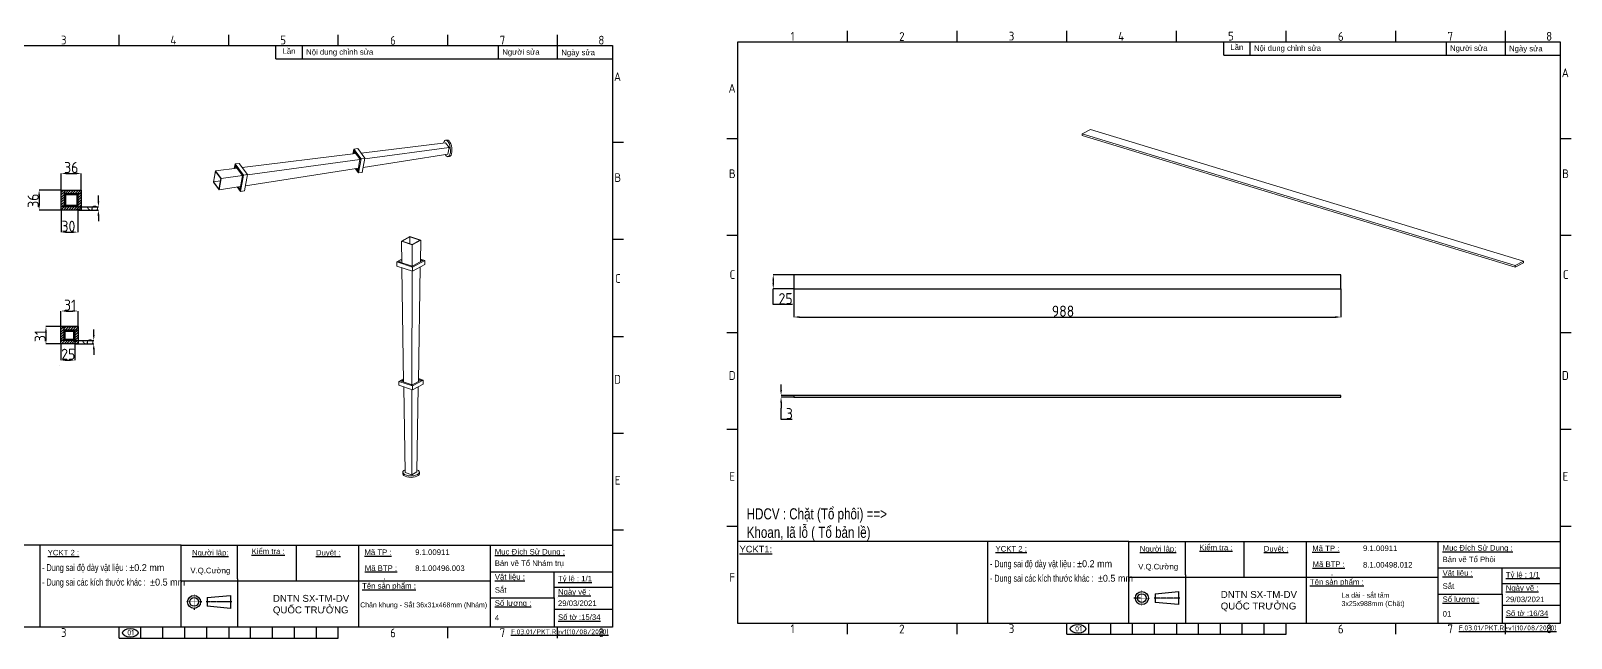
# Model space of a CAD drawing. Header units: millimetres. Extents: x -205945 to -46279, y 28253 to 108078.
# Drawn here: x -114230 to -111448, y 43086 to 44183 of the extents above; entities that cross this region are included whole.
import ezdxf

# ---------------------------------------------------------------- set-up
doc = ezdxf.new("R2010")
doc.units = ezdxf.units.MM
doc.header["$PDMODE"] = 2
for name, pattern in [('CENTER', [2, 1.25, -0.25, 0.25, -0.25]), ('CENTERX2', [4, 2.5, -0.5, 0.5, -0.5]), ('CONTPVMNIL', [0])]:
    doc.linetypes.add(name, pattern=pattern)
doc.layers.get('0').update_dxf_attribs({"linetype": 'CONTPVMNIL'})
doc.layers.get('DEFPOINTS').update_dxf_attribs({"color": 6})
for name, color, linetype in [('CENTER', 1, 'CENTERX2'), ('FRAME050', 6, 'Continuous'), ('MAIN', 7, 'Continuous')]:
    doc.layers.add(name, color=color, linetype=linetype)
doc.styles.add('ISOCP', font='isocp')
doc.styles.add('SLDTEXTSTYLE3', font='TXT', dxfattribs={"width": 0.65, "bigfont": 'bigfont'})
doc.styles.get("Standard").update_dxf_attribs({"font": 'isocp.shx'})
doc.styles.add('style1', font='arial.ttf', dxfattribs={"width": 0.75})
doc.dimstyles.new('Dim20$0', dxfattribs={"dimtxt": 20, "dimasz": 10, "dimexe": 0, "dimexo": 0, "dimgap": 0.6, "dimtad": 1, "dimtoh": 1, "dimdsep": 46, "dimtxsty": 'ISOCP', "dimcen": 0, "dimclrd": 3, "dimclre": 3, "dimclrt": 7, "dimadec": 3, "dimazin": 2, "dimtp": 0.05, "dimtm": 0.05, "dimtfac": 0.7, "dimtofl": 0, "dimtmove": 0, "dimatfit": 3, "dimfxl": 0, "dimtolj": 1, "dimarcsym": 0})
pattern_1 = [(45, (-10810.7152, 10.928), (-2.24506403, 2.24506403), [])]

# ---------------------------------------------------------------- blocks, each defined once
blk = doc.blocks.new('ẢERHAEEH')
at = {"layer": 'FRAME050'}
for p, q in [((-261.36, 213.96), (-261.36, 217.92)), ((-221.76, 213.96), (-221.76, 217.92)), ((-182.16, 213.96), (-182.16, 217.92)), ((-142.56, 213.96), (-142.56, 217.92)), ((-102.96, 213.96), (-102.96, 217.92)), ((-63.36, 213.96), (-63.36, 217.92)), ((-23.76, 213.96), (-23.76, 217.92)), ((-300.96, 178.96), (-304.92, 178.96)), ((0, 178.96), (-3.96, 178.96)), ((-300.96, 143.96), (-304.92, 143.96)), ((0, 143.96), (-3.96, 143.96)), ((-304.92, 108.96), (-300.96, 108.96)), ((-3.96, 108.96), (0, 108.96)), ((-300.96, 73.96), (-304.92, 73.96)), ((0, 73.96), (-3.96, 73.96)), ((-300.96, 38.96), (-304.92, 38.96)), ((0, 38.96), (-3.96, 38.96)), ((-261.36, 0), (-261.36, 3.96)), ((-221.76, 0), (-221.76, 3.96)), ((-182.16, 0), (-182.16, 3.96)), ((-182.16, 0), (-102.96, 0)), ((-174.24, 0), (-174.24, 3.96)), ((-166.32, 0), (-166.32, 3.96)), ((-158.4, 0), (-158.4, 3.96)), ((-150.48, 0), (-150.48, 3.96)), ((-142.56, 3.96), (-142.56, 0)), ((-134.64, 0), (-134.64, 3.96)), ((-126.72, 0), (-126.72, 3.96)), ((-118.8, 0), (-118.8, 3.96)), ((-110.88, 0), (-110.88, 3.96)), ((-102.96, 0), (-102.96, 3.96)), ((-63.36, 0), (-63.36, 3.96)), ((-23.76, 0), (-23.76, 3.96))]:
    blk.add_line(p, q, dxfattribs=at)
at = {"layer": 'MAIN', "color": 7, "linetype": 'Continuous'}
blk.add_lwpolyline([(-300.96, 213.96), (-3.96, 213.96), (-3.96, 3.96), (-300.96, 3.96)], close=True, dxfattribs=at)
at = {"layer": 'FRAME050', "style": 'ISOCP'}
for s, p in [('1', (-281.95, 214.36)), ('2', (-242.72, 214.28)), ('3', (-203.13, 214.42)), ('4', (-163.63, 214.36)), ('5', (-123.93, 214.42)), ('6', (-84.25, 214.28)), ('7', (-44.67, 214.36)), ('8', (-9.03, 214.36)), ('A', (-3.41, 201.17)), ('A', (-304.37, 195.59)), ('B', (-304.21, 164.74)), ('B', (-3.25, 164.74)), ('C', (-303.97, 128.3)), ('C', (-3.01, 128.3)), ('D', (-304.3, 91.87)), ('D', (-3.34, 91.87)), ('E', (-304.05, 55.44)), ('E', (-3.09, 55.44)), ('F', (-304.05, 19.01)), ('1', (-281.95, 0.4)), ('2', (-242.72, 0.32)), ('3', (-203.13, 0.46)), ('6', (-84.25, 0.32)), ('7', (-44.67, 0.4)), ('8', (-9.03, 0.4))]:
    blk.add_text(s, height=3.17, dxfattribs=at).set_placement(p)
blk = doc.blocks.new('*D198')
at = {"color": 3, "lineweight": -2, "ltscale": 30, "transparency": 16777216}
for p, q in [((-112875.1, 43534.7), (-112875.1, 43544.7)), ((-112851.9, 43524.7), (-112875.1, 43524.7)), ((-112851.9, 43521.7), (-112875.1, 43521.7)), ((-112875.1, 43511.7), (-112875.1, 43501.7)), ((-112875.1, 43481.3), (-112875.1, 43501.7)), ((-112855.1, 43481.3), (-112875.1, 43481.3))]:
    blk.add_line(p, q, dxfattribs=at)
at = {"color": 3, "ltscale": 30, "transparency": 16777216}
for points in [[(-112876.7, 43534.7), (-112873.4, 43534.7), (-112875.1, 43524.7)], [(-112876.7, 43511.7), (-112873.4, 43511.7), (-112875.1, 43521.7)]]:
    blk.add_solid(points, dxfattribs=at)
at = {"layer": 'DEFPOINTS', "color": 0, "ltscale": 30, "transparency": 16777216}
for p in [(-112875.1, 43521.7), (-112851.9, 43524.7), (-112851.9, 43521.7)]:
    blk.add_point(p, dxfattribs=at)
at = {"color": 7, "ltscale": 30, "transparency": 16777216, "insert": (-112860.1, 43491.9), "char_height": 20, "attachment_point": 5, "style": 'ISOCP'}
blk.add_mtext('\\A1;3', dxfattribs=at)
blk = doc.blocks.new('*D199')
at = {"color": 3, "lineweight": -2, "ltscale": 30, "transparency": 16777216}
for p, q in [((-112851.9, 43742.4), (-112889.2, 43742.4)), ((-112889.2, 43732.4), (-112889.2, 43727.4)), ((-112851.9, 43717.4), (-112889.2, 43717.4)), ((-112889.2, 43688.9), (-112889.2, 43717.4)), ((-112854.6, 43688.9), (-112889.2, 43688.9))]:
    blk.add_line(p, q, dxfattribs=at)
at = {"color": 3, "ltscale": 30, "transparency": 16777216}
for points in [[(-112890.8, 43732.4), (-112887.5, 43732.4), (-112889.2, 43742.4)], [(-112890.8, 43727.4), (-112887.5, 43727.4), (-112889.2, 43717.4)]]:
    blk.add_solid(points, dxfattribs=at)
at = {"layer": 'DEFPOINTS', "color": 0, "ltscale": 30, "transparency": 16777216}
for p in [(-112851.9, 43742.4), (-112889.2, 43717.4), (-112851.9, 43717.4)]:
    blk.add_point(p, dxfattribs=at)
at = {"color": 7, "ltscale": 30, "transparency": 16777216, "insert": (-112866.9, 43699.5), "char_height": 20, "attachment_point": 5, "style": 'ISOCP'}
blk.add_mtext('\\A1;25', dxfattribs=at)
blk = doc.blocks.new('*D200')
at = {"color": 3, "lineweight": -2, "ltscale": 30, "transparency": 16777216}
for p, q in [((-112851.9, 43717.4), (-112851.9, 43666.3)), ((-111863.9, 43717.4), (-111863.9, 43666.3)), ((-112841.9, 43666.3), (-111873.9, 43666.3))]:
    blk.add_line(p, q, dxfattribs=at)
at = {"color": 3, "ltscale": 30, "transparency": 16777216}
for points in [[(-112841.9, 43668), (-112841.9, 43664.6), (-112851.9, 43666.3)], [(-111873.9, 43668), (-111873.9, 43664.6), (-111863.9, 43666.3)]]:
    blk.add_solid(points, dxfattribs=at)
at = {"layer": 'DEFPOINTS', "color": 0, "ltscale": 30, "transparency": 16777216}
for p in [(-112851.9, 43717.4, 0), (-111863.9, 43717.4, 0), (-111863.9, 43666.3)]:
    blk.add_point(p, dxfattribs=at)
at = {"color": 7, "ltscale": 30, "transparency": 16777216, "insert": (-112365.8, 43676.9), "char_height": 20, "attachment_point": 5, "style": 'ISOCP'}
blk.add_mtext('\\A1;988', dxfattribs=at)
blk = doc.blocks.new('2131')
at = {"color": 0, "linetype": 'Continuous', "lineweight": 0, "extrusion": (0, 0.903528, 0.42853)}
for p, q in [((-100923.3, 43792.5), (-100908, 43801)), ((-100903.6, 43785.9), (-100923.3, 43792.5)), ((-100923.3, 43792.5), (-100922.7, 43753.4)), ((-100921.9, 43792.6), (-100907.8, 43800.4)), ((-100903.8, 43786.5), (-100921.9, 43792.6)), ((-100908, 43801), (-100888.3, 43794.4)), ((-100907.8, 43800.4), (-100889.7, 43794.3)), ((-100907.8, 43800.4), (-100907.8, 43787.9)), ((-100889.7, 43794.3), (-100903.8, 43786.5)), ((-100888.3, 43794.4), (-100903.6, 43785.9)), ((-100888.3, 43794.4), (-100888.9, 43755.2)), ((-100922.8, 43759.6), (-100931.5, 43754.8)), ((-100903.6, 43785.9), (-100903.7, 43747.1)), ((-100881, 43757.5), (-100888.8, 43760.1)), ((-100931.5, 43754.8), (-100931.5, 43747.5)), ((-100931.5, 43754.8), (-100903.1, 43745.3)), ((-100903.1, 43738.1), (-100931.5, 43747.5)), ((-100903.6, 43747.1), (-100929.7, 43755.8)), ((-100927.3, 43755), (-100922.8, 43757.5)), ((-100922.5, 43744.5), (-100919.1, 43538.1)), ((-100885.2, 43757.2), (-100905.5, 43746.1)), ((-100903.7, 43738.3), (-100904.1, 43533.1)), ((-100903.1, 43745.3), (-100881, 43757.5)), ((-100881, 43750.2), (-100903.1, 43738.1)), ((-100903.1, 43745.3), (-100903.1, 43738.1)), ((-100889.1, 43745.8), (-100892.5, 43539.1)), ((-100888.9, 43758.5), (-100882.8, 43756.4)), ((-100881, 43757.5), (-100881, 43750.2)), ((-100919.2, 43543.9), (-100927.6, 43539.3)), ((-100927.6, 43539.3), (-100927.6, 43532.1)), ((-100927.6, 43539.3), (-100903.1, 43531.1)), ((-100903.6, 43533), (-100925.7, 43540.3)), ((-100923.3, 43539.5), (-100919.1, 43541.8)), ((-100888.3, 43541.4), (-100905.5, 43531.9)), ((-100903.1, 43531.1), (-100884.1, 43541.6)), ((-100884.1, 43541.6), (-100892.5, 43544.4)), ((-100892.5, 43542.8), (-100885.9, 43540.6)), ((-100884.1, 43541.6), (-100884.1, 43534.4)), ((-100903.1, 43523.9), (-100927.6, 43532.1)), ((-100918.9, 43529.2), (-100916.3, 43374.6)), ((-100904.2, 43524.3), (-100904.5, 43370.6)), ((-100884.1, 43534.4), (-100903.1, 43523.9)), ((-100903.1, 43531.1), (-100903.1, 43523.9)), ((-100892.7, 43529.6), (-100895.3, 43375.7)), ((-100920.8, 43375.1), (-100920.8, 43372.4)), ((-100916.3, 43374.6), (-100904.5, 43370.6)), ((-100904.5, 43370.6), (-100895.3, 43375.7)), ((-100890.8, 43375.1), (-100890.8, 43372.4))]:
    blk.add_line(p, q, dxfattribs=at)
at = {"color": 0, "linetype": 'Continuous', "lineweight": 0}
blk.add_ellipse((-100905.8, 43375.1), major_axis=(-15, 0), ratio=0.42853, start_param=-0.785073, end_param=3.928452, dxfattribs=at)
at = {"color": 0, "linetype": 'Continuous', "lineweight": 0, "extrusion": (-1.39636e-16, -5.76276e-29, -1)}
blk.add_ellipse((-100905.8, 43372.4), major_axis=(15, 0), ratio=0.42853, start_param=0, end_param=3.141593, dxfattribs=at)
blk = doc.blocks.new('*D220')
at = {"color": 3, "lineweight": -2, "ltscale": 30, "transparency": 16777216}
for p, q in [((-114175.7, 43649), (-114175.7, 43677.2)), ((-114165.7, 43677.2), (-114154.7, 43677.2)), ((-114144.7, 43649), (-114144.7, 43677.2))]:
    blk.add_line(p, q, dxfattribs=at)
at = {"color": 3, "ltscale": 30, "transparency": 16777216}
for points in [[(-114165.7, 43678.9), (-114165.7, 43675.6), (-114175.7, 43677.2)], [(-114154.7, 43678.9), (-114154.7, 43675.6), (-114144.7, 43677.2)]]:
    blk.add_solid(points, dxfattribs=at)
at = {"layer": 'DEFPOINTS', "color": 0, "ltscale": 30, "transparency": 16777216}
for p in [(-114144.7, 43677.2), (-114175.7, 43649), (-114144.7, 43649)]:
    blk.add_point(p, dxfattribs=at)
at = {"color": 7, "ltscale": 30, "transparency": 16777216, "insert": (-114159.2, 43687.8), "char_height": 20, "attachment_point": 5, "style": 'ISOCP'}
blk.add_mtext('\\A1;31', dxfattribs=at)
blk = doc.blocks.new('*D221')
at = {"color": 3, "lineweight": -2, "ltscale": 30, "transparency": 16777216}
for p, q in [((-114175.7, 43618), (-114175.7, 43588.5)), ((-114150.7, 43618), (-114150.7, 43588.5)), ((-114165.7, 43588.5), (-114160.7, 43588.5))]:
    blk.add_line(p, q, dxfattribs=at)
at = {"color": 3, "ltscale": 30, "transparency": 16777216}
for points in [[(-114165.7, 43590.1), (-114165.7, 43586.8), (-114175.7, 43588.5)], [(-114160.7, 43590.1), (-114160.7, 43586.8), (-114150.7, 43588.5)]]:
    blk.add_solid(points, dxfattribs=at)
at = {"layer": 'DEFPOINTS', "color": 0, "ltscale": 30, "transparency": 16777216}
for p in [(-114175.7, 43618), (-114150.7, 43618), (-114150.7, 43588.5)]:
    blk.add_point(p, dxfattribs=at)
at = {"color": 7, "ltscale": 30, "transparency": 16777216, "insert": (-114162.4, 43599.1), "char_height": 20, "attachment_point": 5, "style": 'ISOCP'}
blk.add_mtext('\\A1;25', dxfattribs=at)
blk = doc.blocks.new('*D222')
at = {"color": 3, "lineweight": -2, "ltscale": 30, "transparency": 16777216}
for p, q in [((-114150.7, 43624), (-114116.3, 43624)), ((-114116.3, 43634), (-114116.3, 43644)), ((-114150.7, 43618), (-114116.3, 43618)), ((-114116.3, 43608), (-114116.3, 43598))]:
    blk.add_line(p, q, dxfattribs=at)
at = {"color": 3, "ltscale": 30, "transparency": 16777216}
for points in [[(-114118, 43634), (-114114.6, 43634), (-114116.3, 43624)], [(-114118, 43608), (-114114.6, 43608), (-114116.3, 43618)]]:
    blk.add_solid(points, dxfattribs=at)
at = {"layer": 'DEFPOINTS', "color": 0, "ltscale": 30, "transparency": 16777216}
for p in [(-114150.7, 43624), (-114150.7, 43618), (-114116.3, 43618)]:
    blk.add_point(p, dxfattribs=at)
at = {"color": 7, "ltscale": 30, "transparency": 16777216, "insert": (-114126.9, 43621), "char_height": 20, "attachment_point": 5, "rotation": 90, "style": 'ISOCP'}
blk.add_mtext('\\A1;6', dxfattribs=at)
blk = doc.blocks.new('*D223')
at = {"color": 3, "lineweight": -2, "ltscale": 30, "transparency": 16777216}
for p, q in [((-114144.7, 43649), (-114202.6, 43649)), ((-114202.6, 43639), (-114202.6, 43628)), ((-114144.7, 43618), (-114202.6, 43618))]:
    blk.add_line(p, q, dxfattribs=at)
at = {"color": 3, "ltscale": 30, "transparency": 16777216}
for points in [[(-114204.3, 43639), (-114201, 43639), (-114202.6, 43649)], [(-114204.3, 43628), (-114201, 43628), (-114202.6, 43618)]]:
    blk.add_solid(points, dxfattribs=at)
at = {"layer": 'DEFPOINTS', "color": 0, "ltscale": 30, "transparency": 16777216}
for p in [(-114144.7, 43649), (-114202.6, 43618), (-114144.7, 43618)]:
    blk.add_point(p, dxfattribs=at)
at = {"color": 7, "ltscale": 30, "transparency": 16777216, "insert": (-114213.2, 43631.9), "char_height": 20, "attachment_point": 5, "rotation": 90, "style": 'ISOCP'}
blk.add_mtext('\\A1;31', dxfattribs=at)
blk = doc.blocks.new('*D224')
at = {"color": 3, "lineweight": -2, "ltscale": 30, "transparency": 16777216}
for p, q in [((-114175, 43895.5), (-114175, 43925.6)), ((-114165, 43925.6), (-114149, 43925.6)), ((-114139, 43895.5), (-114139, 43925.6))]:
    blk.add_line(p, q, dxfattribs=at)
at = {"color": 3, "ltscale": 30, "transparency": 16777216}
for points in [[(-114165, 43927.3), (-114165, 43923.9), (-114175, 43925.6)], [(-114149, 43927.3), (-114149, 43923.9), (-114139, 43925.6)]]:
    blk.add_solid(points, dxfattribs=at)
at = {"layer": 'DEFPOINTS', "color": 0, "ltscale": 30, "transparency": 16777216}
for p in [(-114139, 43925.6), (-114175, 43895.5), (-114139, 43895.5)]:
    blk.add_point(p, dxfattribs=at)
at = {"color": 7, "ltscale": 30, "transparency": 16777216, "insert": (-114156.9, 43936.2), "char_height": 20, "attachment_point": 5, "style": 'ISOCP'}
blk.add_mtext('\\A1;36', dxfattribs=at)
blk = doc.blocks.new('*D225')
at = {"color": 3, "lineweight": -2, "ltscale": 30, "transparency": 16777216}
for p, q in [((-114175, 43895.5), (-114215, 43895.5)), ((-114215, 43885.5), (-114215, 43869.5)), ((-114175, 43859.5), (-114215, 43859.5))]:
    blk.add_line(p, q, dxfattribs=at)
at = {"color": 3, "ltscale": 30, "transparency": 16777216}
for points in [[(-114216.7, 43885.5), (-114213.3, 43885.5), (-114215, 43895.5)], [(-114216.7, 43869.5), (-114213.3, 43869.5), (-114215, 43859.5)]]:
    blk.add_solid(points, dxfattribs=at)
at = {"layer": 'DEFPOINTS', "color": 0, "ltscale": 30, "transparency": 16777216}
for p in [(-114175, 43895.5), (-114215, 43859.5), (-114175, 43859.5)]:
    blk.add_point(p, dxfattribs=at)
at = {"color": 7, "ltscale": 30, "transparency": 16777216, "insert": (-114225.6, 43876.4), "char_height": 20, "attachment_point": 5, "rotation": 90, "style": 'ISOCP'}
blk.add_mtext('\\A1;36', dxfattribs=at)
blk = doc.blocks.new('*D226')
at = {"color": 3, "lineweight": -2, "ltscale": 30, "transparency": 16777216}
for p, q in [((-114175, 43859.5), (-114175, 43819.6)), ((-114145, 43859.5), (-114145, 43819.6)), ((-114165, 43819.6), (-114155, 43819.6))]:
    blk.add_line(p, q, dxfattribs=at)
at = {"color": 3, "ltscale": 30, "transparency": 16777216}
for points in [[(-114165, 43821.2), (-114165, 43817.9), (-114175, 43819.6)], [(-114155, 43821.2), (-114155, 43817.9), (-114145, 43819.6)]]:
    blk.add_solid(points, dxfattribs=at)
at = {"layer": 'DEFPOINTS', "color": 0, "ltscale": 30, "transparency": 16777216}
for p in [(-114175, 43859.5), (-114145, 43859.5), (-114145, 43819.6)]:
    blk.add_point(p, dxfattribs=at)
at = {"color": 7, "ltscale": 30, "transparency": 16777216, "insert": (-114162.1, 43830.2), "char_height": 20, "attachment_point": 5, "style": 'ISOCP'}
blk.add_mtext('\\A1;30', dxfattribs=at)
blk = doc.blocks.new('*D227')
at = {"color": 3, "lineweight": -2, "ltscale": 30, "transparency": 16777216}
for p, q in [((-114107.9, 43875.5), (-114107.9, 43885.5)), ((-114145, 43865.5), (-114107.9, 43865.5)), ((-114145, 43859.5), (-114107.9, 43859.5)), ((-114107.9, 43849.5), (-114107.9, 43839.5))]:
    blk.add_line(p, q, dxfattribs=at)
at = {"color": 3, "ltscale": 30, "transparency": 16777216}
for points in [[(-114109.6, 43875.5), (-114106.2, 43875.5), (-114107.9, 43865.5)], [(-114109.6, 43849.5), (-114106.2, 43849.5), (-114107.9, 43859.5)]]:
    blk.add_solid(points, dxfattribs=at)
at = {"layer": 'DEFPOINTS', "color": 0, "ltscale": 30, "transparency": 16777216}
for p in [(-114145, 43865.5), (-114145, 43859.5), (-114107.9, 43859.5)]:
    blk.add_point(p, dxfattribs=at)
at = {"color": 7, "ltscale": 30, "transparency": 16777216, "insert": (-114118.5, 43862.5), "char_height": 20, "attachment_point": 5, "rotation": 90, "style": 'ISOCP'}
blk.add_mtext('\\A1;6', dxfattribs=at)

msp = doc.modelspace()

# ---------------------------------------------------------------- hatches: boundary and pattern name
at = {"ltscale": 30}
h = msp.add_hatch(dxfattribs=at)
h.set_pattern_fill('ANSI31', color=256)
h.set_pattern_definition(pattern_1)
h.paths.add_polyline_path([(-114139.005, 43895.49), (-114169.005, 43895.49), (-114169.005, 43889.49), (-114139.005, 43889.49)])
h.paths.add_polyline_path([(-114169.005, 43895.49), (-114175.005, 43895.49), (-114175.005, 43865.49), (-114169.005, 43865.49)])
h.paths.add_polyline_path([(-114139.005, 43889.49), (-114145.005, 43889.49), (-114145.005, 43859.49), (-114139.005, 43859.49)])
h.paths.add_polyline_path([(-114145.005, 43865.49), (-114175.005, 43865.49), (-114175.005, 43859.49), (-114145.005, 43859.49)])
h.paths.add_polyline_path([(-114145.005, 43889.49), (-114169.005, 43889.49), (-114169.005, 43865.49), (-114145.005, 43865.49)])
h.paths.add_polyline_path([(-114167.005, 43887.49), (-114147.005, 43887.49), (-114147.005, 43867.49), (-114167.005, 43867.49)], flags=16)
h = msp.add_hatch(dxfattribs=at)
h.set_pattern_fill('ANSI31', color=256)
h.set_pattern_definition(pattern_1)
h.paths.add_polyline_path([(-114144.727, 43649.037), (-114169.727, 43649.037), (-114169.727, 43643.037), (-114144.727, 43643.037)])
h.paths.add_polyline_path([(-114169.727, 43649.037), (-114175.727, 43649.037), (-114175.727, 43624.037), (-114169.727, 43624.037)])
h.paths.add_polyline_path([(-114150.727, 43624.037), (-114175.727, 43624.037), (-114175.727, 43618.037), (-114150.727, 43618.037)])
h.paths.add_polyline_path([(-114144.727, 43643.037), (-114150.727, 43643.037), (-114150.727, 43618.037), (-114144.727, 43618.037)])
h.paths.add_polyline_path([(-114150.727, 43643.037), (-114169.727, 43643.037), (-114169.727, 43624.037), (-114150.727, 43624.037)])
h.paths.add_polyline_path([(-114152.727, 43626.037), (-114167.727, 43626.037), (-114167.727, 43641.037), (-114152.727, 43641.037)], flags=16)

# ---------------------------------------------------------------- linework, layer by layer
at = {"color": 0, "linetype": 'Continuous', "lineweight": 0, "extrusion": (-1.11022e-16, 0.919297, 0.393565)}
for p, q in [((-112316.037, 44004.781, 0), (-112331.322, 43996.996, 0)), ((-112331.322, 43996.996, 0), (-112331.322, 43994.238, 0)), ((-112331.322, 43996.996, 0), (-111549.512, 43759.25, 0)), ((-111549.512, 43756.492, 0), (-112331.322, 43994.238, 0)), ((-111534.227, 43767.035, 0), (-112316.037, 44004.781, 0)), ((-111549.512, 43759.25, 0), (-111534.227, 43767.035, 0)), ((-111534.227, 43764.277, 0), (-111549.512, 43756.492, 0)), ((-111549.512, 43759.25, 0), (-111549.512, 43756.492, 0)), ((-111534.227, 43767.035, 0), (-111534.227, 43764.277, 0))]:
    msp.add_line(p, q, dxfattribs=at)
at = {"ltscale": 30}
for p, q in [((-114169.005, 43865.49, 0), (-114169.005, 43895.49, 0)), ((-114169.005, 43889.49, 0), (-114139.005, 43889.49, 0)), ((-114145.005, 43889.49, 0), (-114145.005, 43859.49, 0)), ((-114145.005, 43865.49, 0), (-114175.005, 43865.49, 0)), ((-114175.727, 43649.037, 0), (-114144.727, 43649.037, 0)), ((-114175.727, 43618.037, 0), (-114175.727, 43649.037, 0)), ((-114169.727, 43624.037, 0), (-114169.727, 43649.037, 0)), ((-114144.727, 43649.037, 0), (-114144.727, 43618.037, 0)), ((-114150.727, 43624.037, 0), (-114175.727, 43624.037, 0)), ((-114169.727, 43643.037, 0), (-114144.727, 43643.037, 0)), ((-114150.727, 43643.037, 0), (-114150.727, 43618.037, 0)), ((-114144.727, 43618.037, 0), (-114175.727, 43618.037, 0)), ((-114177.729, 43579.552, 0), (-114177.729, 43579.552, 0))]:
    msp.add_line(p, q, dxfattribs=at)
for p, q in [((-112246.764, 43261.258, 0), (-112952.94, 43261.258, 0)), ((-112502.002, 43261.258, 0), (-112502.002, 43113.293, 0)), ((-112039.238, 43261.258, 0), (-112039.238, 43196.745, 0)), ((-111688.296, 43213.495, 0), (-111688.296, 43261.258, 0)), ((-113958.457, 43254.251, 0), (-114664.634, 43254.251, 0)), ((-114213.695, 43254.251, 0), (-114213.695, 43106.287, 0)), ((-113750.932, 43254.251, 0), (-113750.932, 43189.738, 0)), ((-113399.989, 43206.489, 0), (-113399.989, 43254.251, 0)), ((-113958.457, 43189.738, 0), (-113637.677, 43189.738, 0)), ((-113856.481, 43193.84, 0), (-113856.481, 43106.287, 0)), ((-113592.115, 43193.84, 0), (-113591.474, 43193.84, 0)), ((-113284.788, 43178.353, 0), (-113179.634, 43178.353, 0)), ((-112246.764, 43196.745, 0), (-111925.984, 43196.745, 0)), ((-112144.787, 43200.847, 0), (-112144.787, 43113.293, 0)), ((-111880.422, 43200.847, 0), (-111879.78, 43200.847, 0)), ((-111573.095, 43185.359, 0), (-111467.94, 43185.359, 0)), ((-113284.788, 43139.138, 0), (-113179.634, 43139.138, 0)), ((-111573.095, 43146.145, 0), (-111467.94, 43146.145, 0))]:
    msp.add_line(p, q)
at = {"ltscale": 3}
for p, q in [((-113637.677, 43189.738, 0), (-113399.989, 43189.738, 0)), ((-111925.984, 43196.745, 0), (-111688.296, 43196.745, 0))]:
    msp.add_line(p, q, dxfattribs=at)
at = {"linetype": 'ByBlock'}
for p, q in [((-113284.788, 43159.087, 0), (-113284.788, 43106.287, 0)), ((-111573.095, 43166.093, 0), (-111573.095, 43113.293, 0))]:
    msp.add_line(p, q, dxfattribs=at)
at = {"ltscale": 30, "elevation": 0}
for points in [[(-114175.005, 43895.49), (-114139.005, 43895.49), (-114139.005, 43859.49), (-114175.005, 43859.49)], [(-114167.005, 43887.49), (-114147.005, 43887.49), (-114147.005, 43867.49), (-114167.005, 43867.49)], [(-111863.924, 43717.396), (-111863.924, 43742.396), (-112851.924, 43742.396), (-112851.924, 43717.396)], [(-114167.727, 43641.037), (-114152.727, 43641.037), (-114152.727, 43626.037), (-114167.727, 43626.037)], [(-112851.924, 43521.716), (-111863.924, 43521.716), (-111863.924, 43524.716), (-112851.924, 43524.716)]]:
    msp.add_lwpolyline(points, close=True, dxfattribs=at)
at = {"color": 1}
for centre in [(-114050.37, 43096.157, 0), (-112338.677, 43103.163, 0)]:
    msp.add_ellipse(centre, major_axis=(-14.053, 0), ratio=0.55171628, dxfattribs=at)
at = {"layer": 'CENTER', "color": 1, "linetype": 'CENTER', "ltscale": 0.05}
for p, q in [((-113920.943, 43151.921, 0), (-113949.465, 43151.921, 0)), ((-113935.204, 43166.182, 0), (-113935.204, 43137.66, 0)), ((-112209.249, 43158.927, 0), (-112237.772, 43158.927, 0)), ((-112223.511, 43173.188, 0), (-112223.511, 43144.666, 0))]:
    msp.add_line(p, q, dxfattribs=at)
at = {"layer": 'CENTER'}
for p, q in [((-113866.835, 43151.921, 0), (-113913.051, 43151.921, 0)), ((-112155.142, 43158.927, 0), (-112201.358, 43158.927, 0))]:
    msp.add_line(p, q, dxfattribs=at)
at = {"layer": 'MAIN'}
for p, q in [((-113787.444, 44132.287, 0), (-113787.444, 44156.287, 0)), ((-113739.444, 44132.287, 0), (-113739.444, 44156.287, 0)), ((-113385.305, 44132.287, 0), (-113385.305, 44156.287, 0)), ((-113278.634, 44132.287, 0), (-113278.634, 44156.287, 0)), ((-112075.75, 44139.293, 0), (-112075.75, 44163.293, 0)), ((-112027.75, 44139.293, 0), (-112027.75, 44163.293, 0)), ((-111673.612, 44139.293, 0), (-111673.612, 44163.293, 0)), ((-111566.94, 44139.293, 0), (-111566.94, 44163.293, 0)), ((-113787.444, 44132.287, 0), (-113179.634, 44132.287, 0)), ((-112075.75, 44139.293, 0), (-111467.94, 44139.293, 0)), ((-112246.764, 43261.258, 0), (-111467.94, 43261.258, 0)), ((-112246.764, 43196.745, 0), (-112246.764, 43261.258, 0)), ((-112144.787, 43200.847, 0), (-112144.787, 43261.258, 0)), ((-111925.984, 43213.495, 0), (-111925.984, 43261.258, 0)), ((-113958.457, 43254.251, 0), (-113179.634, 43254.251, 0)), ((-113958.457, 43189.738, 0), (-113958.457, 43254.251, 0)), ((-113856.481, 43193.84, 0), (-113856.481, 43254.251, 0)), ((-113637.677, 43206.489, 0), (-113637.677, 43254.251, 0)), ((-113637.677, 43159.087, 0), (-113637.677, 43206.489, 0)), ((-113399.989, 43206.489, 0), (-113179.634, 43206.489, 0)), ((-113399.989, 43159.087, 0), (-113399.989, 43206.489, 0)), ((-113284.788, 43159.087, 0), (-113284.788, 43206.489, 0)), ((-111925.984, 43166.093, 0), (-111925.984, 43213.495, 0)), ((-111688.296, 43213.495, 0), (-111467.94, 43213.495, 0)), ((-111688.296, 43166.093, 0), (-111688.296, 43213.495, 0)), ((-111573.095, 43166.093, 0), (-111573.095, 43213.495, 0)), ((-113958.457, 43106.287, 0), (-113958.457, 43189.738, 0)), ((-112246.764, 43113.293, 0), (-112246.764, 43196.745, 0)), ((-113911.229, 43159.762, 0), (-113869.09, 43163.682, 0)), ((-113911.229, 43159.762, 0), (-113911.229, 43144.08, 0)), ((-113869.09, 43163.682, 0), (-113869.09, 43140.16, 0)), ((-113637.677, 43106.287, 0), (-113637.677, 43159.087, 0)), ((-113399.989, 43159.087, 0), (-113284.788, 43159.087, 0)), ((-113399.989, 43106.287, 0), (-113399.989, 43159.087, 0)), ((-113279.035, 43159.087, 0), (-113278.825, 43159.087, 0)), ((-112199.536, 43166.768, 0), (-112157.397, 43170.688, 0)), ((-112199.536, 43166.768, 0), (-112199.536, 43151.086, 0)), ((-112157.397, 43147.166, 0), (-112199.536, 43151.086, 0)), ((-112157.397, 43170.688, 0), (-112157.397, 43147.166, 0)), ((-111925.984, 43113.293, 0), (-111925.984, 43166.093, 0)), ((-111688.296, 43166.093, 0), (-111573.095, 43166.093, 0)), ((-111688.296, 43113.293, 0), (-111688.296, 43166.093, 0)), ((-111567.342, 43166.093, 0), (-111567.132, 43166.093, 0)), ((-113869.09, 43140.16, 0), (-113911.229, 43144.08, 0))]:
    msp.add_line(p, q, dxfattribs=at)
for centre, radius in [((-113935.204, 43151.921, 0), 11.761), ((-113935.204, 43151.921, 0), 7.841), ((-112223.511, 43158.927, 0), 11.761), ((-112223.511, 43158.927, 0), 7.841)]:
    msp.add_circle(centre, radius, dxfattribs=at)

# ---------------------------------------------------------------- block references
at = {"xscale": 5, "yscale": 5, "zscale": 5}
for p in [(-113159.834, 43086.487, 0), (-111448.14, 43093.493, 0)]:
    msp.add_blockref('ẢERHAEEH', p, dxfattribs=at)
at = {"rotation": 97.88359365952363}
msp.add_blockref('2131', (-84353.967, 149872.169, 0), dxfattribs=at)
msp.add_blockref('2131', (-12637.536, 10.928, 0))

# ---------------------------------------------------------------- texts
at = {"attachment_point": 1}
for s, insert, char_height, width in [('{\\fArial|b0|i0|c0|p34;Lần}', (-113775.36, 44151.553, 0), 10, 24.50884), ('{\\fArial|b0|i0|c0|p34;Lần}', (-112063.667, 44158.56, 0), 10, 24.50884), ('{\\fArial|b0|i0|c0|p34;\\LYCKT1:}', (-112949.989, 43253.278, 0), 12, 28.97216), ('{\\fArial|b0|i0|c0|p34;29/03/2021}', (-113277.984, 43154.56, 0), 10, 11.98235), ('{\\fArial|b0|i0|c0|p34;29/03/2021}', (-111566.29, 43161.567, 0), 10, 11.98235), ('{\\LF.03.01/PKT.Rev1(10/08/2020)}', (-113362.795, 43102.558, 0), 9, 28.97216), ('{\\LF.03.01/PKT.Rev1(10/08/2020)}', (-111651.102, 43109.565, 0), 9, 28.97216)]:
    msp.add_mtext(s, dxfattribs=dict(at, insert=insert, char_height=char_height, width=width))
at = {"color": 0, "attachment_point": 1, "style": 'SLDTEXTSTYLE3'}
for s, insert, char_height, width in [('{\\fArial|b0|i0|c0|p34;\\W1;\\C256;Nội dung chỉnh sửa}', (-113732.744, 44149.9, 0), 10, 183.25343), ('{\\fArial|b0|i0|c0|p34;\\W1;\\C256;Người sửa}', (-113378.606, 44149.9, 0), 10, 183.25343), ('{\\fArial|b0|i0|c0|p34;\\W1;\\C256;Ngày sửa}', (-113271.934, 44149.033, 0), 10, 183.25343), ('{\\fArial|b0|i0|c0|p34;\\W1;\\C256;Nội dung chỉnh sửa}', (-112021.051, 44156.907, 0), 10, 183.25343), ('{\\fArial|b0|i0|c0|p34;\\W1;\\C256;Người sửa}', (-111666.913, 44156.907, 0), 10, 183.25343), ('{\\fArial|b0|i0|c0|p34;\\W1;\\C256;Ngày sửa}', (-111560.241, 44156.04, 0), 10, 183.25343), ('{\\fArial|b0|i0|c0|p34;\\W1;\\L\\C256;YCKT 2 :}', (-114199.463, 43245.916, 0), 10, 69.4708), ('{\\fArial|b0|i0|c0|p34;\\W1;\\L\\C256;Người lập:}', (-113938.874, 43245.916, 0), 10, 69.4708), ('{\\fArial|b0|i0|c0|p34;\\W1;\\L\\C256;Kiểm tra :}', (-113831.247, 43248.337, 0), 10, 69.4708), ('{\\fArial|b0|i0|c0|p34;\\W1;\\L\\C256;Duyệt :}', (-113715.01, 43245.916, 0), 10, 69.4708), ('{\\fArial|b0|i0|c0|p34;\\W1;\\L\\C256;Mã TP :}', (-113627.44, 43246.631, 0), 10, 69.4708), ('{\\fArial|b0|i0|c0|p34;\\W1;\\C256;9.1.00911}', (-113535.796, 43246.777, 0), 10, 69.4708), ('{\\fArial|b0|i0|c0|p34;\\W1;\\L\\C256;Mục Đích Sử Dụng :}', (-113392.019, 43247.541, 0), 10, 132.60042), ('{\\fArial|b0|i0|c0|p34;\\W1;\\L\\C256;YCKT 2 :}', (-112487.77, 43252.922, 0), 10, 69.4708), ('{\\fArial|b0|i0|c0|p34;\\W1;\\L\\C256;Người lập:}', (-112227.181, 43252.922, 0), 10, 69.4708), ('{\\fArial|b0|i0|c0|p34;\\W1;\\L\\C256;Kiểm tra :}', (-112119.553, 43255.344, 0), 10, 69.4708), ('{\\fArial|b0|i0|c0|p34;\\W1;\\L\\C256;Duyệt :}', (-112003.317, 43252.922, 0), 10, 69.4708), ('{\\fArial|b0|i0|c0|p34;\\W1;\\L\\C256;Mã TP :}', (-111915.747, 43253.637, 0), 10, 69.4708), ('{\\fArial|b0|i0|c0|p34;\\W1;\\C256;9.1.00911}', (-111824.103, 43253.784, 0), 10, 69.4708), ('{\\fArial|b0|i0|c0|p34;\\W1;\\L\\C256;Mục Đích Sử Dụng :}', (-111680.326, 43254.548, 0), 10, 132.60042), ('{\\fArial|b0|i0|c0|p34;\\W1;\\C256;Bản vẽ Tổ Phôi}', (-111680.326, 43233.781, 0), 10, 132.60042), ('{\\fArial|b0|i0|c0|p34; - Dung sai độ dày vật liệu : \\W0.933;%%P0.2 mm}', (-114213.148, 43220.177, 0), 12.5, 402.93533), ('{\\fArial|b0|i0|c0|p34;\\W1;\\C256;V.Q.Cường}', (-113941.772, 43213.659, 0), 10, 69.4708), ('{\\fArial|b0|i0|c0|p34;\\W1;\\L\\C256;Mã BTP :}', (-113626.798, 43218.004, 0), 10, 69.4708), ('{\\fArial|b0|i0|c0|p34;\\W1;\\C256;8.1.00496.003}', (-113535.796, 43217.825, 0), 10, 64.32889), ('{\\fArial|b0|i0|c0|p34;\\W1;\\L\\C256;Vật liệu :}', (-113392.019, 43202.228, 0), 10, 69.4708), ('{\\fArial|b0|i0|c0|p34;\\W1;\\C256;Bản vẽ Tổ Nhám trụ}', (-113392.019, 43226.775, 0), 10, 132.60042), ('{\\fArial|b0|i0|c0|p34; - Dung sai độ dày vật liệu : \\W0.933;%%P0.2 mm}', (-112501.455, 43227.183, 0), 12.5, 402.93533), ('{\\fArial|b0|i0|c0|p34;\\W1;\\C256;V.Q.Cường}', (-112230.079, 43220.665, 0), 10, 69.4708), ('{\\fArial|b0|i0|c0|p34;\\W1;\\L\\C256;Mã BTP :}', (-111915.105, 43225.01, 0), 10, 69.4708), ('{\\fArial|b0|i0|c0|p34;\\W1;\\C256;8.1.00498.012}', (-111824.103, 43223.984, 0), 10, 69.4708), ('{\\fArial|b0|i0|c0|p34;\\W1;\\L\\C256;Vật liệu :}', (-111680.326, 43209.235, 0), 10, 69.4708), ('{\\fArial|b0|i0|c0|p34;\\W1;\\L\\C256;Tỷ lệ : 1/1}', (-111566.204, 43205.974, 0), 10, 69.4708), ('{\\fArial|b0|i0|c0|p34; - Dung sai các kích thước khác : \\W0.933; %%P0.5 mm}', (-114213.148, 43193.91, 0), 12.5, 402.93533), ('{\\fArial|b0|i0|c0|p34;\\W1;\\L\\C256;Tên sản phẩm :}', (-113631.624, 43185.974, 0), 10, 101.78068), ('{\\fArial|b0|i0|c0|p34;\\W1;\\C256;Sắt }', (-113392.019, 43178.527, 0), 10, 69.4708), ('{\\fArial|b0|i0|c0|p34;\\W1;\\L\\C256;Tỷ lệ : 1/1}', (-113277.898, 43198.968, 0), 10, 69.4708), ('{\\fArial|b0|i0|c0|p34;\\W1;\\L\\C256;Ngày vẽ :}', (-113277.898, 43175.179, 0), 10, 69.4708), ('{\\fArial|b0|i0|c0|p34; - Dung sai các kích thước khác : \\W0.933; %%P0.5 mm}', (-112501.455, 43200.916, 0), 12.5, 402.93533), ('{\\fArial|b0|i0|c0|p34;\\W1;\\L\\C256;Tên sản phẩm :}', (-111919.931, 43192.98, 0), 10, 101.78068), ('{\\fArial|b0|i0|c0|p34;\\W1;\\C256;Sắt }', (-111680.326, 43185.534, 0), 10, 69.4708), ('{\\fArial|b0|i0|c0|p34;\\W1;\\L\\C256;Ngày vẽ :}', (-111566.204, 43182.185, 0), 10, 69.4708), ('{\\fArial|b0|i0|c0|p34;\\W1;\\C256;DNTN SX-TM-DV QUỐC TRƯỞNG}', (-113792.749, 43164.641, 0), 12.5, 186.26577), ('{\\fArial|b0|i0|c0|p34;\\W1;\\C256;Chân khung - Sắt 36x31x468mm (Nhám)}', (-113635.111, 43151.167, 0), 9, 235.12179), ('{\\fArial|b0|i0|c0|p34;\\W1;\\L\\C256;Số lượng :}', (-113392.019, 43154.826, 0), 10, 69.4708), ('{\\fArial|b0|i0|c0|p34;\\W1;\\C256;DNTN SX-TM-DV QUỐC TRƯỞNG}', (-112081.056, 43171.648, 0), 12.5, 186.26577), ('{\\fArial|b0|i0|c0|p34;\\W1;\\C256;La dài - sắt tấm 3x25x988mm (Chặt)}', (-111862.911, 43168.498, 0), 9, 151.21974), ('{\\fArial|b0|i0|c0|p34;\\W1;\\L\\C256;Số lượng :}', (-111680.326, 43161.833, 0), 10, 69.4708), ('{\\fArial|b0|i0|c0|p34;\\W1;\\C256;4}', (-113392.019, 43128.426, 0), 10, 69.4708), ('{\\fArial|b0|i0|c0|p34;\\W1;\\L\\C256;Số tờ :15/34}', (-113277.898, 43129.444, 0), 10, 80.82925), ('{\\fArial|b0|i0|c0|p34;\\W1;\\C256;01}', (-111680.326, 43135.433, 0), 10, 69.4708), ('{\\fArial|b0|i0|c0|p34;\\W1;\\L\\C256;Số tờ :16/34}', (-111566.204, 43136.45, 0), 10, 79.96166)]:
    msp.add_mtext(s, dxfattribs=dict(at, insert=insert, char_height=char_height, width=width))
at = {"ltscale": 30, "insert": (-112937.12, 43320.987, 0), "char_height": 20, "width": 278.41232, "attachment_point": 1, "style": 'style1'}
msp.add_mtext('HDCV : Chặt (Tổ phôi) ==> Khoan, lã lỗ ( Tổ bản lề)', dxfattribs=at)
at = {"color": 7, "char_height": 10, "width": 24.50884, "attachment_point": 1}
for insert in [(-114055.851, 43101.628, 0), (-112344.157, 43108.634, 0)]:
    msp.add_mtext('01', dxfattribs=dict(at, insert=insert))

# ---------------------------------------------------------------- dimensions: what is measured, and where the dimension line sits
at = {"ltscale": 30}
for base, p1, p2, picture, middle in [((-114139.005, 43925.588, 0), (-114175.005, 43895.49, 0), (-114139.005, 43895.49, 0), '*D224', (-114156.916, 43925.588, 0)), ((-114145.005, 43819.563, 0), (-114175.005, 43859.49, 0), (-114145.005, 43859.49, 0), '*D226', (-114162.062, 43819.563, 0)), ((-111863.924, 43666.284, 0), (-112851.924, 43717.396, 0), (-111863.924, 43717.396, 0), '*D200', (-112365.787, 43666.284, 0)), ((-114144.727, 43677.235, 0), (-114175.727, 43649.037, 0), (-114144.727, 43649.037, 0), '*D220', (-114159.223, 43677.235, 0)), ((-114150.727, 43588.464, 0), (-114175.727, 43618.037, 0), (-114150.727, 43618.037, 0), '*D221', (-114162.395, 43588.464, 0))]:
    dim = msp.add_linear_dim(base=base, p1=p1, p2=p2, dimstyle='Dim20$0', dxfattribs=at)
    dim.commit()
    dim.dimension.update_dxf_attribs({"geometry": picture, "text_midpoint": middle, "dimtype": 160})
for base, p1, p2, picture, middle in [((-114214.989, 43859.49, 0), (-114175.005, 43895.49, 0), (-114175.005, 43859.49, 0), '*D225', (-114214.989, 43876.371, 0)), ((-114107.91, 43859.49, 0), (-114145.005, 43865.49, 0), (-114145.005, 43859.49, 0), '*D227', (-114107.91, 43862.49, 0)), ((-114202.62, 43618.037, 0), (-114144.727, 43649.037, 0), (-114144.727, 43618.037, 0), '*D223', (-114202.62, 43631.944, 0)), ((-114116.292, 43618.037, 0), (-114150.727, 43624.037, 0), (-114150.727, 43618.037, 0), '*D222', (-114116.292, 43621.037, 0))]:
    dim = msp.add_linear_dim(base=base, p1=p1, p2=p2, angle=90, dimstyle='Dim20$0', dxfattribs=at)
    dim.commit()
    dim.dimension.update_dxf_attribs({"geometry": picture, "text_midpoint": middle, "dimtype": 160})
for base, p1, p2, picture, middle in [((-112889.166, 43717.396, 0), (-112851.924, 43742.396, 0), (-112851.924, 43717.396, 0), '*D199', (-112889.166, 43688.894, 0)), ((-112875.081, 43521.716, 0), (-112851.924, 43524.716, 0), (-112851.924, 43521.716, 0), '*D198', (-112875.081, 43481.343, 0))]:
    dim = msp.add_linear_dim(base=base, p1=p1, p2=p2, angle=90, dimstyle='Dim20$0', override={"dimtmove": 1}, dxfattribs=at)
    dim.commit()
    dim.dimension.update_dxf_attribs({"geometry": picture, "text_midpoint": middle, "dimtype": 160})

doc.saveas('drawing.dxf')
